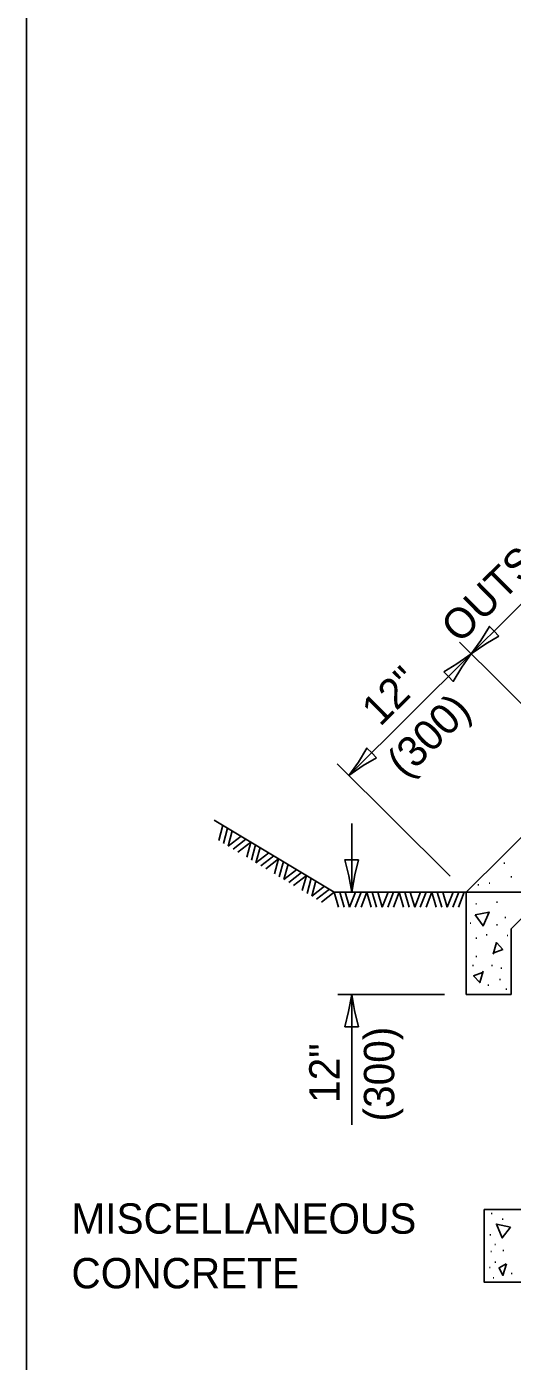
# Model space of a CAD drawing. Extents: x 2262292 to 2262922, y -3123599 to -3123199.
# Drawn here: x 2262292.5 to 2262334.7, y -3123430.9 to -3123314.9 of the extents above; entities that cross this region are included whole.
import ezdxf

# ---------------------------------------------------------------- set-up
doc = ezdxf.new("R2010")
doc.units = 0
for name, color, linetype in [('Default', 7, 'Continuous'), ('RD_Pr_Roadway_Dimensions', 7, 'Continuous'), ('RD_Pr_Roadway_Items', 7, 'Continuous'), ('RD_Pr_Roadway_Notes', 7, 'Continuous')]:
    doc.layers.add(name, color=color, linetype=linetype)

msp = doc.modelspace()

# ---------------------------------------------------------------- linework, layer by layer
at = {"layer": 'Default'}
msp.add_lwpolyline([(2262292.48, -3123598.83), (2262922.48, -3123598.83), (2262922.48, -3123198.83), (2262292.48, -3123198.83)], close=True, dxfattribs=at)
at = {"layer": 'RD_Pr_Roadway_Dimensions'}
for p, q in [((2262342.4, -3123358.27), (2262331.18, -3123369.41)), ((2262330.16, -3123368.4), (2262340.01, -3123378.17)), ((2262331.18, -3123369.41), (2262320.53, -3123379.99)), ((2262319.5, -3123378.98), (2262329.35, -3123388.75)), ((2262320.77, -3123384.16), (2262320.77, -3123390.12)), ((2262319.56, -3123399.03), (2262328.85, -3123399.03)), ((2262320.77, -3123399.03), (2262320.77, -3123410.37))]:
    msp.add_line(p, q, dxfattribs=at)
for points in [[(2262333.58, -3123367.86), (2262333.17, -3123367.44), (2262332.76, -3123367.02), (2262332, -3123368.25), (2262331.18, -3123369.41), (2262332.43, -3123368.55)], [(2262328.78, -3123370.97), (2262329.19, -3123371.38), (2262329.61, -3123371.8), (2262330.36, -3123370.57), (2262331.18, -3123369.41), (2262329.93, -3123370.27)], [(2262322.92, -3123378.44), (2262322.51, -3123378.02), (2262322.1, -3123377.6), (2262321.35, -3123378.83), (2262320.53, -3123379.99), (2262321.78, -3123379.13)], [(2262321.35, -3123387.32), (2262320.77, -3123387.32), (2262320.18, -3123387.32), (2262320.53, -3123388.72), (2262320.77, -3123390.12), (2262321.04, -3123388.63)], [(2262320.18, -3123401.83), (2262320.77, -3123401.83), (2262321.35, -3123401.83), (2262321.01, -3123400.43), (2262320.77, -3123399.03), (2262320.5, -3123400.52)]]:
    msp.add_lwpolyline(points, close=True, dxfattribs=at)
at = {"layer": 'RD_Pr_Roadway_Items'}
for p, q in [((2262330.73, -3123390.12), (2262363.26, -3123357.83)), ((2262334.65, -3123393.31), (2262366.83, -3123361.37)), ((2262319.25, -3123390.12), (2262308.79, -3123383.87)), ((2262309.2, -3123385.64), (2262309.56, -3123384.32)), ((2262309.61, -3123385.89), (2262309.97, -3123384.57)), ((2262310.02, -3123386.13), (2262310.38, -3123384.81)), ((2262310.02, -3123386.13), (2262311.14, -3123385.27)), ((2262310.45, -3123386.39), (2262311.56, -3123385.52)), ((2262310.87, -3123386.64), (2262311.98, -3123385.77)), ((2262311.63, -3123387.1), (2262311.98, -3123385.77)), ((2262312.04, -3123387.34), (2262312.39, -3123386.02)), ((2262312.44, -3123387.58), (2262312.81, -3123386.26)), ((2262312.44, -3123387.58), (2262313.56, -3123386.72)), ((2262312.87, -3123387.84), (2262313.99, -3123386.97)), ((2262313.29, -3123388.09), (2262314.41, -3123387.22)), ((2262314.05, -3123388.55), (2262314.41, -3123387.22)), ((2262314.46, -3123388.79), (2262314.82, -3123387.47)), ((2262314.87, -3123389.03), (2262315.23, -3123387.71)), ((2262314.87, -3123389.03), (2262315.99, -3123388.17)), ((2262315.29, -3123389.29), (2262316.41, -3123388.42)), ((2262334.01, -3123387.62), (2262334.09, -3123387.62)), ((2262315.71, -3123389.54), (2262316.83, -3123388.67)), ((2262316.47, -3123390), (2262316.83, -3123388.67)), ((2262316.88, -3123390.24), (2262317.24, -3123388.92)), ((2262317.29, -3123390.49), (2262317.65, -3123389.16)), ((2262317.29, -3123390.49), (2262318.41, -3123389.62)), ((2262331.74, -3123389.5), (2262331.82, -3123389.5)), ((2262332.72, -3123389.34), (2262332.8, -3123389.34)), ((2262334.62, -3123388.8), (2262334.7, -3123388.8)), ((2262317.71, -3123390.74), (2262318.83, -3123389.87)), ((2262318.14, -3123390.99), (2262319.25, -3123390.12)), ((2262319.25, -3123390.12), (2262340.78, -3123390.12)), ((2262319.63, -3123391.44), (2262319.25, -3123390.12)), ((2262320.11, -3123391.44), (2262319.73, -3123390.12)), ((2262320.59, -3123391.44), (2262320.21, -3123390.12)), ((2262320.59, -3123391.44), (2262321.1, -3123390.12)), ((2262321.08, -3123391.44), (2262321.59, -3123390.12)), ((2262321.58, -3123391.44), (2262322.08, -3123390.12)), ((2262322.46, -3123391.44), (2262322.08, -3123390.12)), ((2262322.94, -3123391.44), (2262322.56, -3123390.12)), ((2262323.42, -3123391.44), (2262323.04, -3123390.12)), ((2262323.42, -3123391.44), (2262323.93, -3123390.12)), ((2262323.91, -3123391.44), (2262324.42, -3123390.12)), ((2262324.41, -3123391.44), (2262324.91, -3123390.12)), ((2262325.29, -3123391.44), (2262324.91, -3123390.12)), ((2262325.77, -3123391.44), (2262325.39, -3123390.12)), ((2262326.25, -3123391.44), (2262325.87, -3123390.12)), ((2262326.25, -3123391.44), (2262326.76, -3123390.12)), ((2262326.74, -3123391.44), (2262327.25, -3123390.12)), ((2262327.24, -3123391.44), (2262327.74, -3123390.12)), ((2262328.12, -3123391.44), (2262327.74, -3123390.12)), ((2262328.6, -3123391.44), (2262328.22, -3123390.12)), ((2262329.08, -3123391.44), (2262328.7, -3123390.12)), ((2262329.08, -3123391.44), (2262329.59, -3123390.12)), ((2262329.57, -3123391.44), (2262330.08, -3123390.12)), ((2262330.07, -3123391.44), (2262330.57, -3123390.12)), ((2262330.73, -3123399.03), (2262330.73, -3123390.12)), ((2262331.57, -3123391.16), (2262331.64, -3123391.16)), ((2262333.38, -3123391.01), (2262333.45, -3123391.01)), ((2262331.07, -3123392.82), (2262331.15, -3123392.82)), ((2262333.37, -3123392.97), (2262333.45, -3123392.97)), ((2262334.1, -3123392.33), (2262334.18, -3123392.33)), ((2262331.57, -3123394.12), (2262331.65, -3123394.12)), ((2262332.48, -3123393.84), (2262332.56, -3123393.84)), ((2262334.3, -3123393.91), (2262334.37, -3123393.91)), ((2262334.65, -3123399.03), (2262334.65, -3123393.31)), ((2262331.29, -3123396.51), (2262331.37, -3123396.51)), ((2262331.58, -3123395.72), (2262331.66, -3123395.72)), ((2262332.94, -3123396.51), (2262333.02, -3123396.51)), ((2262333.64, -3123397.73), (2262333.72, -3123397.73)), ((2262333.76, -3123396.73), (2262333.84, -3123396.73)), ((2262332.63, -3123398.23), (2262332.7, -3123398.23)), ((2262334.18, -3123398.56), (2262334.26, -3123398.56)), ((2262334.65, -3123399.03), (2262330.73, -3123399.03)), ((2262332.92, -3123418.07), (2262333, -3123418.07)), ((2262333.86, -3123418.57), (2262333.94, -3123418.57)), ((2262332.8, -3123419.93), (2262332.87, -3123419.93)), ((2262333.22, -3123420.77), (2262333.29, -3123420.77)), ((2262332.87, -3123421.39), (2262332.95, -3123421.39)), ((2262333.93, -3123421.29), (2262334.01, -3123421.29)), ((2262332.75, -3123422.76), (2262332.82, -3123422.76)), ((2262333.24, -3123422.31), (2262333.32, -3123422.31)), ((2262334.65, -3123423.3), (2262334.73, -3123423.3)), ((2262333.07, -3123423.67), (2262333.15, -3123423.67))]:
    msp.add_line(p, q, dxfattribs=at)
for points in [[(2262331.5, -3123392.11), (2262332.2, -3123393.07), (2262332.72, -3123391.86)], [(2262332.29, -3123417.73), (2262348.09, -3123417.73), (2262348.09, -3123424.04), (2262332.29, -3123424.04)], [(2262334.58, -3123419.25), (2262333.87, -3123420.2), (2262333.36, -3123418.99)]]:
    msp.add_lwpolyline(points, close=True, dxfattribs=at)
for points in [[(2262333.08, -3123395.53), (2262333.38, -3123394.52), (2262333.92, -3123395.11), (2262333.14, -3123395.41)], [(2262332.21, -3123396.99), (2262331.91, -3123398), (2262331.38, -3123397.41), (2262332.15, -3123397.11)], [(2262334.23, -3123422.45), (2262333.93, -3123423.46), (2262333.6, -3123422.79), (2262334.22, -3123422.44)]]:
    msp.add_lwpolyline(points, dxfattribs=at)

# ---------------------------------------------------------------- texts
at = {"layer": 'RD_Pr_Roadway_Dimensions'}
for s, rotation, p in [('OUTSIDE', 44.7957, (2262330.17, -3123368.6)), ('12"', 44.7957, (2262323.25, -3123375.8)), ('(300)', 44.7957, (2262325.45, -3123380.31)), ('(300)', 90, (2262324.47, -3123410.07)), ('12"', 90, (2262319.71, -3123408.46))]:
    msp.add_text(s, height=2.64, rotation=rotation, dxfattribs=at).set_placement(p)
at = {"layer": 'RD_Pr_Roadway_Notes'}
for s, p in [('MISCELLANEOUS', (2262296.38, -3123419.83)), ('CONCRETE', (2262296.38, -3123424.58))]:
    msp.add_text(s, height=2.64, dxfattribs=at).set_placement(p)

doc.saveas('drawing.dxf')
